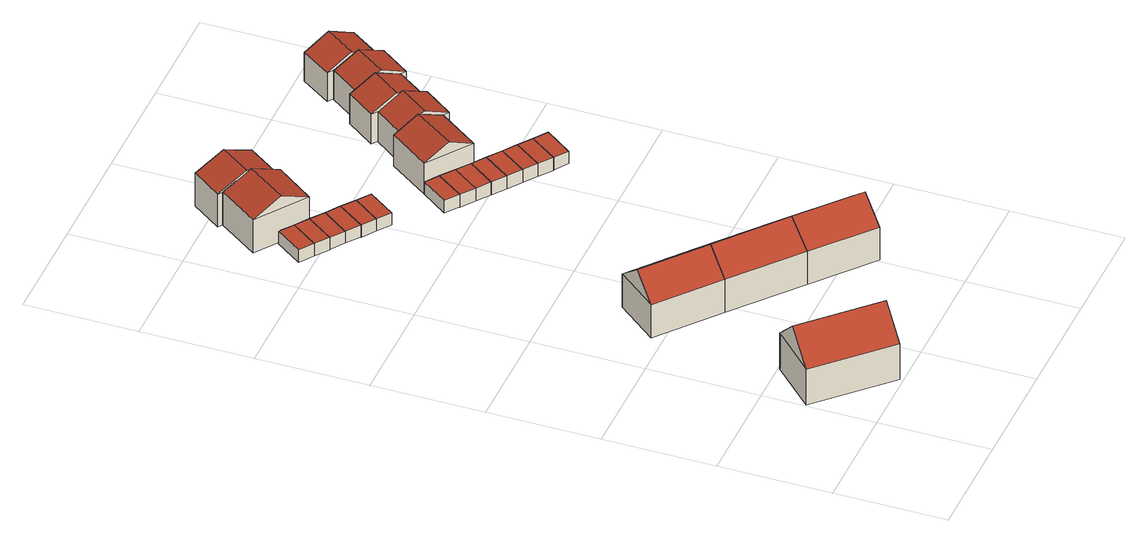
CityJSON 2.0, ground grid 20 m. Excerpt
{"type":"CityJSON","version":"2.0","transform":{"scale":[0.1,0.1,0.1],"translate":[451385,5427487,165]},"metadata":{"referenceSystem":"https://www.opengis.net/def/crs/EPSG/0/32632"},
"CityObjects":{
"building1":{"type":"Building","attributes":{"citygml_roof_type_codeSpace":"http://www.sig3d.org/codelists/standard/building/2.0/_AbstractBuilding_roofType.xml","EavesHeight":"121.555","RigdeHeight":"126.763","roofType":"1030"},"geometry":[{"type":"MultiSurface","lod":"2","boundaries":[[[0,1,2,3]],[[4,5,1,0]],[[6,7,5,4]],[[3,2,7,6]],[[0,8,4]],[[6,9,3]],[[3,9,8,0]],[[4,8,9,6]],[[1,5,7,2]]],"semantics":{"surfaces":[{"type":"WallSurface"},{"type":"RoofSurface"},{"type":"GroundSurface"}],"values":[0,0,0,0,0,0,1,1,2]}}]},
"building2":{"type":"Building","attributes":{"citygml_roof_type_codeSpace":"http://www.sig3d.org/codelists/standard/building/2.0/_AbstractBuilding_roofType.xml","EavesHeight":"120.712","RigdeHeight":"124.73","roofType":"1030"},"geometry":[{"type":"MultiSurface","lod":"2","boundaries":[[[10,11,12,13]],[[14,15,11,10]],[[16,17,15,14]],[[13,12,17,16]],[[10,18,14]],[[16,19,13]],[[13,19,18,10]],[[14,18,19,16]],[[11,15,17,12]]],"semantics":{"surfaces":[{"type":"WallSurface"},{"type":"RoofSurface"},{"type":"GroundSurface"}],"values":[0,0,0,0,0,0,1,1,2]}}]},
"building3":{"type":"Building","attributes":{"citygml_roof_type_codeSpace":"http://www.sig3d.org/codelists/standard/building/2.0/_AbstractBuilding_roofType.xml","EavesHeight":"120.712","RigdeHeight":"124.73","roofType":"1030"},"geometry":[{"type":"MultiSurface","lod":"2","boundaries":[[[20,21,11,10]],[[22,23,21,20]],[[14,15,23,22]],[[10,11,15,14]],[[20,24,22]],[[14,18,10]],[[10,18,24,20]],[[22,24,18,14]],[[21,23,15,11]]],"semantics":{"surfaces":[{"type":"WallSurface"},{"type":"RoofSurface"},{"type":"GroundSurface"}],"values":[0,0,0,0,0,0,1,1,2]}}]},
"building4":{"type":"Building","attributes":{"citygml_roof_type_codeSpace":"http://www.sig3d.org/codelists/standard/building/2.0/_AbstractBuilding_roofType.xml","EavesHeight":"116.663","RigdeHeight":"116.663","roofType":"1000"},"geometry":[{"type":"MultiSurface","lod":"2","boundaries":[[[25,26,27,28]],[[29,30,26,25]],[[31,32,30,29]],[[28,27,32,31]],[[29,25,28,31]],[[26,30,32,27]]],"semantics":{"surfaces":[{"type":"WallSurface"},{"type":"RoofSurface"},{"type":"GroundSurface"}],"values":[0,0,0,0,1,2]}}]},
"building5":{"type":"Building","attributes":{"citygml_roof_type_codeSpace":"http://www.sig3d.org/codelists/standard/building/2.0/_AbstractBuilding_roofType.xml","EavesHeight":"116.663","RigdeHeight":"116.663","roofType":"1000"},"geometry":[{"type":"MultiSurface","lod":"2","boundaries":[[[28,27,26,25]],[[33,34,27,28]],[[35,36,34,33]],[[25,26,36,35]],[[33,28,25,35]],[[27,34,36,26]]],"semantics":{"surfaces":[{"type":"WallSurface"},{"type":"RoofSurface"},{"type":"GroundSurface"}],"values":[0,0,0,0,1,2]}}]},
"building6":{"type":"Building","attributes":{"citygml_roof_type_codeSpace":"http://www.sig3d.org/codelists/standard/building/2.0/_AbstractBuilding_roofType.xml","EavesHeight":"116.663","RigdeHeight":"116.663","roofType":"1000"},"geometry":[{"type":"MultiSurface","lod":"2","boundaries":[[[37,38,39,40]],[[35,41,38,37]],[[33,42,41,35]],[[40,39,42,33]],[[35,37,40,33]],[[38,41,42,39]]],"semantics":{"surfaces":[{"type":"WallSurface"},{"type":"RoofSurface"},{"type":"GroundSurface"}],"values":[0,0,0,0,1,2]}}]},
"building7":{"type":"Building","attributes":{"citygml_roof_type_codeSpace":"http://www.sig3d.org/codelists/standard/building/2.0/_AbstractBuilding_roofType.xml","EavesHeight":"120.712","RigdeHeight":"124.73","roofType":"1030"},"geometry":[{"type":"MultiSurface","lod":"2","boundaries":[[[22,23,43,44]],[[20,21,23,22]],[[45,46,21,20]],[[44,43,46,45]],[[22,24,20]],[[45,47,44]],[[44,47,24,22]],[[20,24,47,45]],[[23,21,46,43]]],"semantics":{"surfaces":[{"type":"WallSurface"},{"type":"RoofSurface"},{"type":"GroundSurface"}],"values":[0,0,0,0,0,0,1,1,2]}}]},
"building8":{"type":"Building","attributes":{"citygml_roof_type_codeSpace":"http://www.sig3d.org/codelists/standard/building/2.0/_AbstractBuilding_roofType.xml","EavesHeight":"121.147","RigdeHeight":"123.591","roofType":"1030"},"geometry":[{"type":"MultiSurface","lod":"2","boundaries":[[[48,49,50,51]],[[52,53,49,48]],[[54,55,53,52]],[[51,50,55,54]],[[48,56,52]],[[54,57,51]],[[51,57,56,48]],[[52,56,57,54]],[[49,53,55,50]]],"semantics":{"surfaces":[{"type":"WallSurface"},{"type":"RoofSurface"},{"type":"GroundSurface"}],"values":[0,0,0,0,0,0,1,1,2]}}]},
"building9":{"type":"Building","attributes":{"citygml_roof_type_codeSpace":"http://www.sig3d.org/codelists/standard/building/2.0/_AbstractBuilding_roofType.xml","EavesHeight":"116.663","RigdeHeight":"116.663","roofType":"1000"},"geometry":[{"type":"MultiSurface","lod":"2","boundaries":[[[40,39,38,37]],[[58,59,39,40]],[[60,61,59,58]],[[37,38,61,60]],[[58,40,37,60]],[[39,59,61,38]]],"semantics":{"surfaces":[{"type":"WallSurface"},{"type":"RoofSurface"},{"type":"GroundSurface"}],"values":[0,0,0,0,1,2]}}]},
"building10":{"type":"Building","attributes":{"citygml_roof_type_codeSpace":"http://www.sig3d.org/codelists/standard/building/2.0/_AbstractBuilding_roofType.xml","EavesHeight":"116.663","RigdeHeight":"116.663","roofType":"1000"},"geometry":[{"type":"MultiSurface","lod":"2","boundaries":[[[62,63,64,65]],[[60,66,63,62]],[[58,67,66,60]],[[65,64,67,58]],[[60,62,65,58]],[[63,66,67,64]]],"semantics":{"surfaces":[{"type":"WallSurface"},{"type":"RoofSurface"},{"type":"GroundSurface"}],"values":[0,0,0,0,1,2]}}]},
"building11":{"type":"Building","attributes":{"citygml_roof_type_codeSpace":"http://www.sig3d.org/codelists/standard/building/2.0/_AbstractBuilding_roofType.xml","EavesHeight":"116.663","RigdeHeight":"116.663","roofType":"1000"},"geometry":[{"type":"MultiSurface","lod":"2","boundaries":[[[65,64,63,62]],[[68,69,64,65]],[[70,71,69,68]],[[62,63,71,70]],[[68,65,62,70]],[[64,69,71,63]]],"semantics":{"surfaces":[{"type":"WallSurface"},{"type":"RoofSurface"},{"type":"GroundSurface"}],"values":[0,0,0,0,1,2]}}]},
"building12":{"type":"Building","attributes":{"citygml_roof_type_codeSpace":"http://www.sig3d.org/codelists/standard/building/2.0/_AbstractBuilding_roofType.xml","EavesHeight":"121.147","RigdeHeight":"123.591","roofType":"1030"},"geometry":[{"type":"MultiSurface","lod":"2","boundaries":[[[72,73,74,75]],[[76,77,73,72]],[[78,79,77,76]],[[75,74,79,78]],[[72,80,76]],[[78,81,75]],[[75,81,80,72]],[[76,80,81,78]],[[73,77,79,74]]],"semantics":{"surfaces":[{"type":"WallSurface"},{"type":"RoofSurface"},{"type":"GroundSurface"}],"values":[0,0,0,0,0,0,1,1,2]}}]},
"building13":{"type":"Building","attributes":{"citygml_roof_type_codeSpace":"http://www.sig3d.org/codelists/standard/building/2.0/_AbstractBuilding_roofType.xml","EavesHeight":"116.773","RigdeHeight":"116.773","roofType":"1000"},"geometry":[{"type":"MultiSurface","lod":"2","boundaries":[[[82,83,84,85]],[[86,87,83,82]],[[88,89,87,86]],[[85,84,89,88]],[[86,82,85,88]],[[83,87,89,84]]],"semantics":{"surfaces":[{"type":"WallSurface"},{"type":"RoofSurface"},{"type":"GroundSurface"}],"values":[0,0,0,0,1,2]}}]},
"building14":{"type":"Building","attributes":{"citygml_roof_type_codeSpace":"http://www.sig3d.org/codelists/standard/building/2.0/_AbstractBuilding_roofType.xml","EavesHeight":"116.773","RigdeHeight":"116.773","roofType":"1000"},"geometry":[{"type":"MultiSurface","lod":"2","boundaries":[[[86,90,91,88]],[[92,93,90,86]],[[94,95,93,92]],[[88,91,95,94]],[[92,86,88,94]],[[90,93,95,91]]],"semantics":{"surfaces":[{"type":"WallSurface"},{"type":"RoofSurface"},{"type":"GroundSurface"}],"values":[0,0,0,0,1,2]}}]},
"building15":{"type":"Building","attributes":{"citygml_roof_type_codeSpace":"http://www.sig3d.org/codelists/standard/building/2.0/_AbstractBuilding_roofType.xml","EavesHeight":"116.773","RigdeHeight":"116.773","roofType":"1000"},"geometry":[{"type":"MultiSurface","lod":"2","boundaries":[[[96,97,98,99]],[[94,95,97,96]],[[92,93,95,94]],[[99,98,93,92]],[[94,96,99,92]],[[97,95,93,98]]],"semantics":{"surfaces":[{"type":"WallSurface"},{"type":"RoofSurface"},{"type":"GroundSurface"}],"values":[0,0,0,0,1,2]}}]},
"building16":{"type":"Building","attributes":{"citygml_roof_type_codeSpace":"http://www.sig3d.org/codelists/standard/building/2.0/_AbstractBuilding_roofType.xml","EavesHeight":"116.773","RigdeHeight":"116.773","roofType":"1000"},"geometry":[{"type":"MultiSurface","lod":"2","boundaries":[[[99,98,97,96]],[[100,101,98,99]],[[102,103,101,100]],[[96,97,103,102]],[[100,99,96,102]],[[98,101,103,97]]],"semantics":{"surfaces":[{"type":"WallSurface"},{"type":"RoofSurface"},{"type":"GroundSurface"}],"values":[0,0,0,0,1,2]}}]},
"building17":{"type":"Building","attributes":{"citygml_roof_type_codeSpace":"http://www.sig3d.org/codelists/standard/building/2.0/_AbstractBuilding_roofType.xml","EavesHeight":"116.773","RigdeHeight":"116.773","roofType":"1000"},"geometry":[{"type":"MultiSurface","lod":"2","boundaries":[[[100,101,103,102]],[[104,105,101,100]],[[106,107,105,104]],[[102,103,107,106]],[[104,100,102,106]],[[101,105,107,103]]],"semantics":{"surfaces":[{"type":"WallSurface"},{"type":"RoofSurface"},{"type":"GroundSurface"}],"values":[0,0,0,0,1,2]}}]},
"building18":{"type":"Building","attributes":{"citygml_roof_type_codeSpace":"http://www.sig3d.org/codelists/standard/building/2.0/_AbstractBuilding_roofType.xml","EavesHeight":"120.647","RigdeHeight":"122.891","roofType":"1030"},"geometry":[{"type":"MultiSurface","lod":"2","boundaries":[[[108,109,83,110]],[[111,112,109,108]],[[113,114,112,111]],[[110,83,114,113]],[[108,115,111]],[[113,116,110]],[[110,116,115,108]],[[111,115,116,113]],[[109,112,114,83]]],"semantics":{"surfaces":[{"type":"WallSurface"},{"type":"RoofSurface"},{"type":"GroundSurface"}],"values":[0,0,0,0,0,0,1,1,2]}}]},
"building19":{"type":"Building","attributes":{"citygml_roof_type_codeSpace":"http://www.sig3d.org/codelists/standard/building/2.0/_AbstractBuilding_roofType.xml","EavesHeight":"116.773","RigdeHeight":"116.773","roofType":"1000"},"geometry":[{"type":"MultiSurface","lod":"2","boundaries":[[[104,105,107,106]],[[117,118,105,104]],[[119,120,118,117]],[[106,107,120,119]],[[117,104,106,119]],[[105,118,120,107]]],"semantics":{"surfaces":[{"type":"WallSurface"},{"type":"RoofSurface"},{"type":"GroundSurface"}],"values":[0,0,0,0,1,2]}}]},
"building20":{"type":"Building","attributes":{"citygml_roof_type_codeSpace":"http://www.sig3d.org/codelists/standard/building/2.0/_AbstractBuilding_roofType.xml","EavesHeight":"116.773","RigdeHeight":"116.773","roofType":"1000"},"geometry":[{"type":"MultiSurface","lod":"2","boundaries":[[[117,118,120,119]],[[121,122,118,117]],[[123,124,122,121]],[[119,120,124,123]],[[121,117,119,123]],[[118,122,124,120]]],"semantics":{"surfaces":[{"type":"WallSurface"},{"type":"RoofSurface"},{"type":"GroundSurface"}],"values":[0,0,0,0,1,2]}}]},
"building21":{"type":"Building","attributes":{"citygml_roof_type_codeSpace":"http://www.sig3d.org/codelists/standard/building/2.0/_AbstractBuilding_roofType.xml","EavesHeight":"116.773","RigdeHeight":"116.773","roofType":"1000"},"geometry":[{"type":"MultiSurface","lod":"2","boundaries":[[[121,125,126,123]],[[127,128,125,121]],[[129,130,128,127]],[[123,126,130,129]],[[127,121,123,129]],[[125,128,130,126]]],"semantics":{"surfaces":[{"type":"WallSurface"},{"type":"RoofSurface"},{"type":"GroundSurface"}],"values":[0,0,0,0,1,2]}}]},
"building22":{"type":"Building","attributes":{"citygml_roof_type_codeSpace":"http://www.sig3d.org/codelists/standard/building/2.0/_AbstractBuilding_roofType.xml","EavesHeight":"120.647","RigdeHeight":"122.891","roofType":"1030"},"geometry":[{"type":"MultiSurface","lod":"2","boundaries":[[[131,132,133,134]],[[135,136,132,131]],[[137,138,136,135]],[[134,133,138,137]],[[131,139,135]],[[137,140,134]],[[134,140,139,131]],[[135,139,140,137]],[[132,136,138,133]]],"semantics":{"surfaces":[{"type":"WallSurface"},{"type":"RoofSurface"},{"type":"GroundSurface"}],"values":[0,0,0,0,0,0,1,1,2]}}]},
"building23":{"type":"Building","attributes":{"citygml_roof_type_codeSpace":"http://www.sig3d.org/codelists/standard/building/2.0/_AbstractBuilding_roofType.xml","EavesHeight":"120.647","RigdeHeight":"122.891","roofType":"1030"},"geometry":[{"type":"MultiSurface","lod":"2","boundaries":[[[141,142,143,144]],[[145,146,142,141]],[[147,148,146,145]],[[144,143,148,147]],[[141,149,145]],[[147,150,144]],[[144,150,149,141]],[[145,149,150,147]],[[142,146,148,143]]],"semantics":{"surfaces":[{"type":"WallSurface"},{"type":"RoofSurface"},{"type":"GroundSurface"}],"values":[0,0,0,0,0,0,1,1,2]}}]},
"building24":{"type":"Building","attributes":{"citygml_roof_type_codeSpace":"http://www.sig3d.org/codelists/standard/building/2.0/_AbstractBuilding_roofType.xml","EavesHeight":"120.647","RigdeHeight":"122.891","roofType":"1030"},"geometry":[{"type":"MultiSurface","lod":"2","boundaries":[[[151,152,153,154]],[[155,156,152,151]],[[157,158,156,155]],[[154,153,158,157]],[[151,159,155]],[[157,160,154]],[[154,160,159,151]],[[155,159,160,157]],[[152,156,158,153]]],"semantics":{"surfaces":[{"type":"WallSurface"},{"type":"RoofSurface"},{"type":"GroundSurface"}],"values":[0,0,0,0,0,0,1,1,2]}}]},
"building25":{"type":"Building","attributes":{"citygml_roof_type_codeSpace":"http://www.sig3d.org/codelists/standard/building/2.0/_AbstractBuilding_roofType.xml","EavesHeight":"120.647","RigdeHeight":"122.891","roofType":"1030"},"geometry":[{"type":"MultiSurface","lod":"2","boundaries":[[[161,162,163,164]],[[165,166,162,161]],[[167,168,166,165]],[[164,163,168,167]],[[161,169,165]],[[167,170,164]],[[164,170,169,161]],[[165,169,170,167]],[[162,166,168,163]]],"semantics":{"surfaces":[{"type":"WallSurface"},{"type":"RoofSurface"},{"type":"GroundSurface"}],"values":[0,0,0,0,0,0,1,1,2]}}]}
},
"vertices":[
[192,79,81],[192,79,8],[75,196,8],[75,196,81],[117,5,81],[117,5,8],[0,122,81],[0,122,8],[154,42,133],[37,159,133],
[246,407,72],[246,407,5],[141,494,5],[141,494,72],[186,334,72],[186,334,5],[81,421,72],[81,421,5],[216,370,112],[111,457,112],
[361,311,72],[361,311,5],[303,236,72],[303,236,5],[332,274,112],
[87,1006,32],[87,1006,7],[122,1054,7],[122,1054,32],[62,1023,32],[62,1023,7],[97,1072,32],[97,1072,7],
[146,1037,32],[146,1037,7],[111,988,32],[111,988,7],
[135,971,32],[135,971,8],[170,1019,8],[170,1019,32],[111,988,8],[146,1037,8],
[405,150,5],[405,150,72],[465,223,72],[465,223,5],[435,186,112],
[108,1172,76],[108,1172,9],[57,1100,9],[57,1100,76],[198,1107,76],[198,1107,9],[146,1037,76],[146,1037,9],[153,1140,101],[102,1069,101],
[195,1002,32],[195,1002,8],[160,953,32],[160,953,8],
[184,936,32],[184,936,7],[219,984,7],[219,984,32],[160,953,7],[195,1002,7],
[243,967,32],[243,967,7],[208,918,32],[208,918,7],
[139,1232,76],[139,1232,9],[100,1178,9],[100,1178,76],[229,1168,76],[229,1168,9],[190,1113,76],[190,1113,9],[184,1200,101],[145,1145,101],
[302,898,33],[302,898,8],[267,850,8],[267,850,33],[326,881,33],[326,881,8],[291,832,33],[291,832,8],
[326,881,7],[291,832,7],[351,863,33],[351,863,7],[316,814,33],[316,814,7],
[340,797,33],[340,797,7],[375,845,7],[375,845,33],
[399,828,33],[399,828,7],[364,779,33],[364,779,7],
[424,810,33],[424,810,7],[389,761,33],[389,761,7],
[354,971,71],[354,971,8],[302,898,71],[432,915,71],[432,915,8],[380,842,71],[380,842,8],[393,943,94],[341,870,94],
[448,793,33],[448,793,7],[413,744,33],[413,744,7],
[472,775,33],[472,775,7],[437,726,33],[437,726,7],
[472,775,8],[437,726,8],[497,758,33],[497,758,8],[461,709,33],[461,709,8],
[403,1017,71],[403,1017,10],[364,964,10],[364,964,71],[481,961,71],[481,961,10],[442,908,71],[442,908,10],[442,989,94],[403,936,94],
[430,1076,71],[430,1076,11],[392,1024,11],[392,1024,71],[510,1018,71],[510,1018,11],[473,967,71],[473,967,11],[470,1047,94],[432,995,94],
[519,1012,71],[519,1012,12],[558,1066,12],[558,1066,71],[440,1068,71],[440,1068,12],[479,1122,71],[479,1122,12],[480,1040,94],[518,1094,94],
[507,1184,71],[507,1184,13],[469,1130,13],[469,1130,71],[585,1128,71],[585,1128,13],[547,1074,71],[547,1074,13],[546,1156,94],[508,1102,94]
]}
